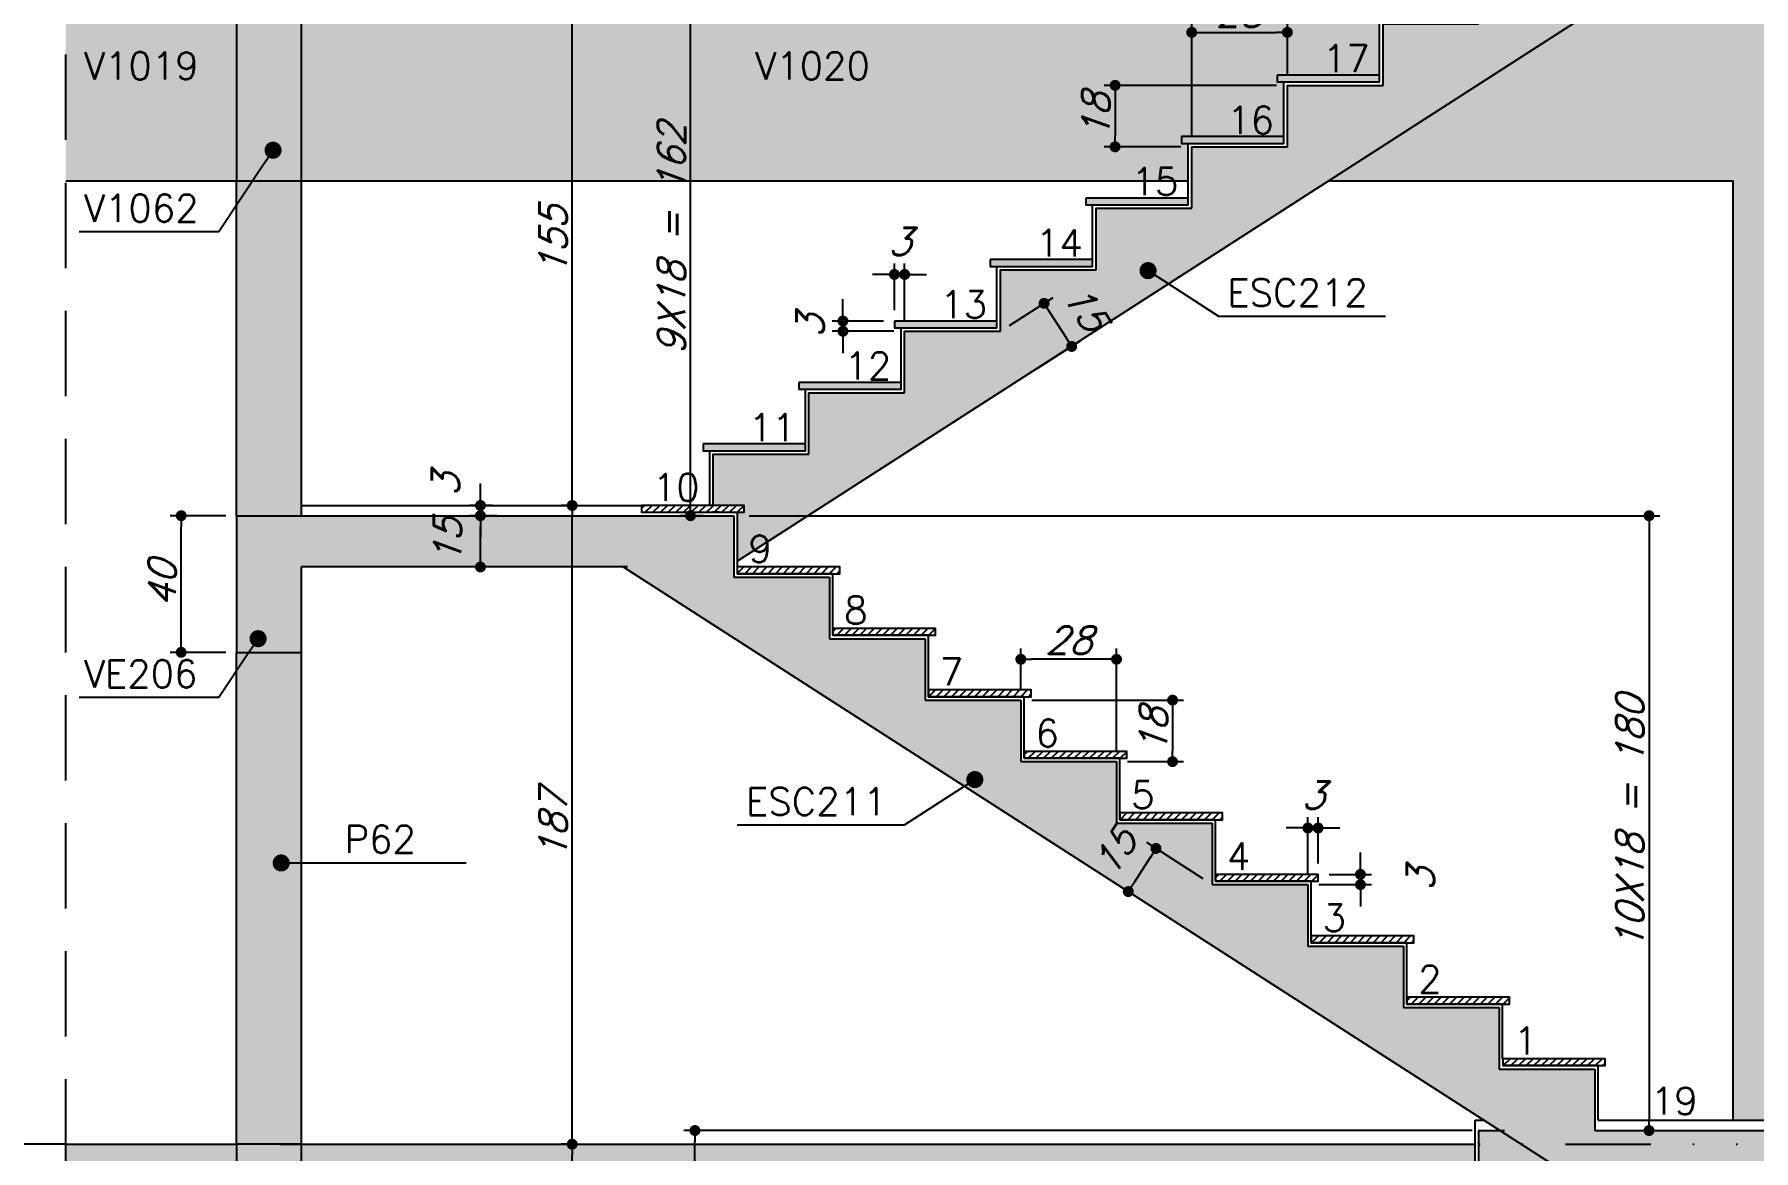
# Model space of a CAD drawing. Extents: x 0 to 6870, y 0 to 4205.
# Drawn here: x 416 to 919, y 2711 to 3038 of the extents above; entities that cross this region are included whole.
import ezdxf
from ezdxf import colors
from ezdxf.entities.mleader import LeaderData, LeaderLine
from ezdxf.math import Vec2, Vec3

# ---------------------------------------------------------------- set-up
doc = ezdxf.new("R2010")
doc.units = 0
doc.header["$LTSCALE"] = 50
doc.header["$MEASUREMENT"] = 0
doc.linetypes.add('DASHED', pattern=[0.75, 0.5, -0.25])
doc.linetypes.add('DIVIDE2', pattern=[0.625, 0.25, -0.125, 0, -0.125, 0, -0.125])
doc.layers.get('0').update_dxf_attribs({"linetype": 'CONTINUOUS'})
doc.layers.get('DEFPOINTS').update_dxf_attribs({"linetype": 'CONTINUOUS'})
for name, color, linetype in [('F-AUX-RED', 1, 'CONTINUOUS'), ('F-BOCEL CORTE', 2, 'CONTINUOUS'), ('F-BOCEL VISTA', 253, 'CONTINUOUS'), ('F-CORTE', 4, 'CONTINUOUS'), ('F-COTAS', 106, 'CONTINUOUS'), ('F-EIXOS-DET', 1, 'CONTINUOUS'), ('F-ESC CORTE', 4, 'CONTINUOUS'), ('F-ESC NOME', 2, 'CONTINUOUS'), ('F-ESC NUM', 2, 'CONTINUOUS'), ('F-ESC SOLIDO CORTE', 71, 'CONTINUOUS'), ('F-ESC VISTA', 2, 'CONTINUOUS'), ('F-REV_VISTA', 254, 'CONTINUOUS'), ('F-REVESTIMENTO', 1, 'CONTINUOUS'), ('F-SOLIDO', 71, 'CONTINUOUS'), ('F-TEXTO-YELLOW', 2, 'CONTINUOUS'), ('F-VISTA', 2, 'CONTINUOUS'), ('F-VISTA SÓLIDO', 254, 'CONTINUOUS'), ('F-VISTA SÓLIDO ESCADA', 253, 'CONTINUOUS')]:
    doc.layers.add(name, color=color, linetype=linetype)
doc.styles.add('5385-ARQ-PB-BAS-PLA-TER-TORRE-A-106-TXT$0$R60-75', font='romans.shx', dxfattribs={"height": 0.1125})
doc.styles.add('CP-TEXT-INCL', font='romans.shx', dxfattribs={"oblique": 20})
doc.styles.add('MCP', font='romans.shx')
doc.styles.add('ROMANS', font='romans.shx')
doc.styles.get("Standard").update_dxf_attribs({"font": 'ROMANS.SHX'})
doc.dimstyles.new('CP-COTAS-50', dxfattribs={"dimscale": 0.64, "dimtxt": 12.5, "dimasz": 5, "dimexe": 5, "dimexo": 5, "dimgap": 2.5, "dimtad": 1, "dimdec": 1, "dimdsep": 46, "dimtxsty": 'CP-TEXT-INCL', "dimblk1": 'DOT', "dimblk2": 'DOT', "dimsah": 1, "dimcen": 9, "dimclrd": 256, "dimclre": 256, "dimclrt": 256, "dimadec": 0, "dimazin": 0, "dimtfac": 1, "dimtdec": 1, "dimtmove": 2, "dimatfit": 3, "dimldrblk": 'DOT', "dimfxl": 5, "dimtolj": 1, "dimarcsym": 0})

# ---------------------------------------------------------------- blocks, each defined once
blk = doc.blocks.new('_DOT')
at = {"color": 0, "linetype": 'ByBlock'}
blk.add_line((-0.5, 0), (-1, 0), dxfattribs=at)
at = {"color": 0, "linetype": 'ByBlock', "const_width": 0.5}
blk.add_lwpolyline([(-0.25, 0, 1), (0.25, 0, 1)], format="xyb", close=True, dxfattribs=at)
blk = doc.blocks.new('BOCEL_EST')
at = {"layer": 'F-BOCEL CORTE'}
h = blk.add_hatch(dxfattribs=at)
h.set_pattern_fill('ANSI31', color=2, scale=0.5)
h.set_pattern_definition([(45, (0, 0), (-1.122532, 1.122532), [])])
h.paths.add_polyline_path([(13.59, -262.25), (13.59, -260.25), (-16.41, -260.25), (-16.41, -262.25)])
at = {"layer": 'F-BOCEL CORTE', "color": 2}
blk.add_lwpolyline([(-16.41, -260.25), (-16.41, -262.25), (13.59, -262.25), (13.59, -260.25), (-16.41, -260.25)], dxfattribs=at)
blk = doc.blocks.new('*D442')
at = {"layer": 'DEFPOINTS', "color": 0, "linetype": 'Continuous', "transparency": 16777216}
for p in [(760.5, 2789), (735.94, 2786.96), (752.39, 2776.38)]:
    blk.add_point(p, dxfattribs=at)
at = {"layer": 'F-COTAS', "linetype": 'Continuous', "lineweight": -2, "transparency": 16777216}
for p, q in [((757.81, 2790.73), (741.36, 2801.31)), ((742.32, 2796.89), (737.67, 2789.65)), ((749.7, 2778.11), (733.24, 2788.69))]:
    blk.add_line(p, q, dxfattribs=at)
at = {"layer": 'F-COTAS', "linetype": 'Continuous', "lineweight": -2, "transparency": 16777216, "xscale": 3.2, "yscale": 3.2, "zscale": 3.2}
for p, rotation in [((744.05, 2799.58), 57.26477372789216), ((735.94, 2786.96), 237.2647737278922)]:
    blk.add_blockref('_DOT', p, dxfattribs=dict(at, rotation=rotation))
at = {"layer": 'F-COTAS', "linetype": 'Continuous', "transparency": 16777216, "insert": (731.92, 2798.46), "char_height": 8, "attachment_point": 5, "rotation": 57.2648, "style": 'CP-TEXT-INCL'}
blk.add_mtext('\\A1;15', dxfattribs=at)
blk = doc.blocks.new('*D443')
at = {"layer": 'DEFPOINTS', "color": 0, "linetype": 'Continuous', "transparency": 16777216}
for p in [(458.78, 2897), (475, 2897), (475, 2857)]:
    blk.add_point(p, dxfattribs=at)
at = {"layer": 'F-COTAS', "linetype": 'Continuous', "lineweight": -2, "transparency": 16777216}
for p, q in [((471.8, 2897), (455.58, 2897)), ((458.78, 2860.2), (458.78, 2893.8)), ((471.8, 2857), (455.58, 2857))]:
    blk.add_line(p, q, dxfattribs=at)
at = {"layer": 'F-COTAS', "linetype": 'Continuous', "lineweight": -2, "transparency": 16777216, "xscale": 3.2, "yscale": 3.2, "zscale": 3.2}
for p, rotation in [((458.78, 2897), 90), ((458.78, 2857), 270)]:
    blk.add_blockref('_DOT', p, dxfattribs=dict(at, rotation=rotation))
at = {"layer": 'F-COTAS', "linetype": 'Continuous', "transparency": 16777216, "insert": (453.18, 2877), "char_height": 8, "attachment_point": 5, "rotation": 90, "style": 'CP-TEXT-INCL'}
blk.add_mtext('\\A1;40', dxfattribs=at)
blk = doc.blocks.new('*D444')
at = {"layer": 'DEFPOINTS', "color": 0, "linetype": 'Continuous', "transparency": 16777216}
for p in [(546.35, 2897), (554.31, 2897), (554.31, 2882)]:
    blk.add_point(p, dxfattribs=at)
at = {"layer": 'F-COTAS', "linetype": 'Continuous', "lineweight": -2, "transparency": 16777216}
for p, q in [((551.11, 2897), (543.15, 2897)), ((546.35, 2885.2), (546.35, 2893.8)), ((551.11, 2882), (543.15, 2882))]:
    blk.add_line(p, q, dxfattribs=at)
at = {"layer": 'F-COTAS', "linetype": 'Continuous', "lineweight": -2, "transparency": 16777216, "xscale": 3.2, "yscale": 3.2, "zscale": 3.2}
for p, rotation in [((546.35, 2897), 90), ((546.35, 2882), 270)]:
    blk.add_blockref('_DOT', p, dxfattribs=dict(at, rotation=rotation))
at = {"layer": 'F-COTAS', "linetype": 'Continuous', "transparency": 16777216, "insert": (536.75, 2889.5), "char_height": 8, "attachment_point": 5, "rotation": 90, "style": 'CP-TEXT-INCL'}
blk.add_mtext('\\A1;15', dxfattribs=at)
blk = doc.blocks.new('*D445')
at = {"layer": 'DEFPOINTS', "color": 0, "linetype": 'Continuous', "transparency": 16777216}
for p in [(573.19, 2900), (577.27, 2900), (573.99, 2713)]:
    blk.add_point(p, dxfattribs=at)
at = {"layer": 'F-COTAS', "linetype": 'Continuous', "lineweight": -2, "transparency": 16777216}
for p, q in [((574.07, 2900), (569.99, 2900)), ((573.19, 2716.2), (573.19, 2896.8)), ((570.79, 2713), (569.99, 2713))]:
    blk.add_line(p, q, dxfattribs=at)
at = {"layer": 'F-COTAS', "linetype": 'Continuous', "lineweight": -2, "transparency": 16777216, "xscale": 3.2, "yscale": 3.2, "zscale": 3.2}
for p, rotation in [((573.19, 2900), 90), ((573.19, 2713), 270)]:
    blk.add_blockref('_DOT', p, dxfattribs=dict(at, rotation=rotation))
at = {"layer": 'F-COTAS', "linetype": 'Continuous', "transparency": 16777216, "insert": (567.59, 2806.5), "char_height": 8, "attachment_point": 5, "rotation": 90, "style": 'CP-TEXT-INCL'}
blk.add_mtext('\\A1;187', dxfattribs=at)
blk = doc.blocks.new('BOCEL_VISTA_EST')
at = {"layer": 'F-BOCEL VISTA'}
h = blk.add_hatch(color=254, dxfattribs=at)
h.dxf.hatch_style = 1
h.paths.add_polyline_path([(-209.57, -462.94), (-209.57, -460.94), (-239.57, -460.94), (-239.57, -462.94)])
blk.add_lwpolyline([(-239.57, -460.94), (-239.57, -462.94), (-209.57, -462.94), (-209.57, -460.94), (-239.57, -460.94)], dxfattribs=at)
blk = doc.blocks.new('*D446')
at = {"layer": 'DEFPOINTS', "color": 0, "linetype": 'Continuous', "transparency": 16777216}
for p in [(573.19, 2713), (574.98, 2713), (577.27, 2558)]:
    blk.add_point(p, dxfattribs=at)
at = {"layer": 'F-COTAS', "linetype": 'Continuous', "lineweight": -2, "transparency": 16777216}
for p, q in [((571.78, 2713), (569.99, 2713)), ((573.19, 2561.2), (573.19, 2709.8)), ((574.07, 2558), (569.99, 2558))]:
    blk.add_line(p, q, dxfattribs=at)
at = {"layer": 'F-COTAS', "linetype": 'Continuous', "lineweight": -2, "transparency": 16777216, "xscale": 3.2, "yscale": 3.2, "zscale": 3.2}
for p, rotation in [((573.19, 2713), 90), ((573.19, 2558), 270)]:
    blk.add_blockref('_DOT', p, dxfattribs=dict(at, rotation=rotation))
at = {"layer": 'F-COTAS', "linetype": 'Continuous', "transparency": 16777216, "insert": (567.59, 2635.5), "char_height": 8, "attachment_point": 5, "rotation": 90, "style": 'CP-TEXT-INCL'}
blk.add_mtext('\\A1;155', dxfattribs=at)
blk = doc.blocks.new('*D447')
at = {"layer": 'DEFPOINTS', "color": 0, "linetype": 'Continuous', "transparency": 16777216}
for p in [(698.5, 2951), (719.37, 2946.55), (706.59, 2938.37)]:
    blk.add_point(p, dxfattribs=at)
at = {"layer": 'F-COTAS', "linetype": 'Continuous', "lineweight": -2, "transparency": 16777216}
for p, q in [((701.2, 2952.73), (713.98, 2960.91)), ((713.01, 2956.49), (717.65, 2949.25)), ((709.28, 2940.09), (722.07, 2948.28))]:
    blk.add_line(p, q, dxfattribs=at)
at = {"layer": 'F-COTAS', "linetype": 'Continuous', "lineweight": -2, "transparency": 16777216, "xscale": 3.2, "yscale": 3.2, "zscale": 3.2}
for p, rotation in [((711.29, 2959.18), 122.6219124303474), ((719.37, 2946.55), 302.6219124303474)]:
    blk.add_blockref('_DOT', p, dxfattribs=dict(at, rotation=rotation))
at = {"layer": 'F-COTAS', "linetype": 'Continuous', "transparency": 16777216, "insert": (723.41, 2958.04), "char_height": 8, "attachment_point": 5, "rotation": 302.6219, "style": 'CP-TEXT-INCL'}
blk.add_mtext('\\A1;15', dxfattribs=at)
blk = doc.blocks.new('*D454')
at = {"layer": 'DEFPOINTS', "color": 0, "linetype": 'Continuous', "transparency": 16777216}
for p in [(573.19, 3055), (574.98, 3055), (577.27, 2900)]:
    blk.add_point(p, dxfattribs=at)
at = {"layer": 'F-COTAS', "linetype": 'Continuous', "lineweight": -2, "transparency": 16777216}
for p, q in [((571.78, 3055), (569.99, 3055)), ((573.19, 2903.2), (573.19, 3051.8)), ((574.07, 2900), (569.99, 2900))]:
    blk.add_line(p, q, dxfattribs=at)
at = {"layer": 'F-COTAS', "linetype": 'Continuous', "lineweight": -2, "transparency": 16777216, "xscale": 3.2, "yscale": 3.2, "zscale": 3.2}
for p, rotation in [((573.19, 3055), 90), ((573.19, 2900), 270)]:
    blk.add_blockref('_DOT', p, dxfattribs=dict(at, rotation=rotation))
at = {"layer": 'F-COTAS', "linetype": 'Continuous', "transparency": 16777216, "insert": (567.59, 2977.5), "char_height": 8, "attachment_point": 5, "rotation": 90, "style": 'CP-TEXT-INCL'}
blk.add_mtext('\\A1;155', dxfattribs=at)
blk = doc.blocks.new('*D478')
at = {"layer": 'DEFPOINTS', "color": 0, "linetype": 'Continuous', "transparency": 16777216}
for p in [(546.35, 2900), (553.02, 2900), (553.02, 2897)]:
    blk.add_point(p, dxfattribs=at)
at = {"layer": 'F-COTAS', "linetype": 'Continuous', "lineweight": -2, "transparency": 16777216}
for p, q in [((546.35, 2903.2), (546.35, 2906.4)), ((549.82, 2900), (543.15, 2900)), ((546.35, 2897), (546.35, 2900)), ((549.82, 2897), (543.15, 2897)), ((546.35, 2893.8), (546.35, 2890.6))]:
    blk.add_line(p, q, dxfattribs=at)
at = {"layer": 'F-COTAS', "linetype": 'Continuous', "lineweight": -2, "transparency": 16777216, "xscale": 3.2, "yscale": 3.2, "zscale": 3.2}
for p, rotation in [((546.35, 2900), 270), ((546.35, 2897), 90)]:
    blk.add_blockref('_DOT', p, dxfattribs=dict(at, rotation=rotation))
at = {"layer": 'F-COTAS', "linetype": 'Continuous', "transparency": 16777216, "insert": (536.16, 2906.08), "char_height": 8, "attachment_point": 5, "rotation": 90, "style": 'CP-TEXT-INCL'}
blk.add_mtext('\\A1;3', dxfattribs=at)
blk = doc.blocks.new('*D556')
at = {"layer": 'DEFPOINTS', "color": 0, "linetype": 'Continuous', "transparency": 16777216}
for p in [(704.5, 2854.97), (704.5, 2843), (732.5, 2825)]:
    blk.add_point(p, dxfattribs=at)
at = {"layer": 'F-COTAS', "linetype": 'Continuous', "lineweight": -2, "transparency": 16777216}
for p, q in [((704.5, 2846.2), (704.5, 2858.17)), ((732.5, 2828.2), (732.5, 2858.17)), ((729.3, 2854.97), (707.7, 2854.97))]:
    blk.add_line(p, q, dxfattribs=at)
at = {"layer": 'F-COTAS', "linetype": 'Continuous', "lineweight": -2, "transparency": 16777216, "xscale": 3.2, "yscale": 3.2, "zscale": 3.2, "rotation": 180}
blk.add_blockref('_DOT', (704.5, 2854.97), dxfattribs=at)
at = {"layer": 'F-COTAS', "linetype": 'Continuous', "lineweight": -2, "transparency": 16777216, "xscale": 3.2, "yscale": 3.2, "zscale": 3.2}
blk.add_blockref('_DOT', (732.5, 2854.97), dxfattribs=at)
at = {"layer": 'F-COTAS', "linetype": 'Continuous', "transparency": 16777216, "insert": (718.5, 2860.57), "char_height": 8, "attachment_point": 5, "style": 'CP-TEXT-INCL'}
blk.add_mtext('\\A1;28', dxfattribs=at)
blk = doc.blocks.new('*D557')
at = {"layer": 'DEFPOINTS', "color": 0, "linetype": 'Continuous', "transparency": 16777216}
for p in [(704.5, 2843), (732.5, 2825), (748.9, 2825)]:
    blk.add_point(p, dxfattribs=at)
at = {"layer": 'F-COTAS', "linetype": 'Continuous', "lineweight": -2, "transparency": 16777216}
for p, q in [((707.7, 2843), (752.1, 2843)), ((748.9, 2839.8), (748.9, 2828.2)), ((735.7, 2825), (752.1, 2825))]:
    blk.add_line(p, q, dxfattribs=at)
at = {"layer": 'F-COTAS', "linetype": 'Continuous', "lineweight": -2, "transparency": 16777216, "xscale": 3.2, "yscale": 3.2, "zscale": 3.2}
for p, rotation in [((748.9, 2843), 90), ((748.9, 2825), 270)]:
    blk.add_blockref('_DOT', p, dxfattribs=dict(at, rotation=rotation))
at = {"layer": 'F-COTAS', "linetype": 'Continuous', "transparency": 16777216, "insert": (743.3, 2834), "char_height": 8, "attachment_point": 5, "rotation": 90, "style": 'CP-TEXT-INCL'}
blk.add_mtext('\\A1;18', dxfattribs=at)
blk = doc.blocks.new('*D558')
at = {"layer": 'DEFPOINTS', "color": 0, "linetype": 'Continuous', "transparency": 16777216}
for p in [(788.5, 2789), (791.5, 2792), (803.89, 2792)]:
    blk.add_point(p, dxfattribs=at)
at = {"layer": 'F-COTAS', "linetype": 'Continuous', "lineweight": -2, "transparency": 16777216}
for p, q in [((803.89, 2795.2), (803.89, 2798.4)), ((791.7, 2789), (807.09, 2789)), ((794.7, 2792), (807.09, 2792)), ((803.89, 2789), (803.89, 2792)), ((803.89, 2785.8), (803.89, 2782.6))]:
    blk.add_line(p, q, dxfattribs=at)
at = {"layer": 'F-COTAS', "linetype": 'Continuous', "lineweight": -2, "transparency": 16777216, "xscale": 3.2, "yscale": 3.2, "zscale": 3.2}
for p, rotation in [((803.89, 2792), 270), ((803.89, 2789), 90)]:
    blk.add_blockref('_DOT', p, dxfattribs=dict(at, rotation=rotation))
at = {"layer": 'F-COTAS', "linetype": 'Continuous', "transparency": 16777216, "insert": (821.49, 2790.5), "char_height": 8, "attachment_point": 5, "rotation": 90, "style": 'CP-TEXT-INCL'}
blk.add_mtext('\\A1;3', dxfattribs=at)
blk = doc.blocks.new('*D559')
at = {"layer": 'DEFPOINTS', "color": 0, "linetype": 'Continuous', "transparency": 16777216}
for p in [(791.5, 2805.58), (788.5, 2789), (791.5, 2792)]:
    blk.add_point(p, dxfattribs=at)
at = {"layer": 'F-COTAS', "linetype": 'Continuous', "lineweight": -2, "transparency": 16777216}
for p, q in [((788.5, 2792.2), (788.5, 2808.78)), ((791.5, 2795.2), (791.5, 2808.78)), ((785.3, 2805.58), (782.1, 2805.58)), ((788.5, 2805.58), (791.5, 2805.58)), ((794.7, 2805.58), (797.9, 2805.58))]:
    blk.add_line(p, q, dxfattribs=at)
at = {"layer": 'F-COTAS', "linetype": 'Continuous', "lineweight": -2, "transparency": 16777216, "xscale": 3.2, "yscale": 3.2, "zscale": 3.2}
blk.add_blockref('_DOT', (788.5, 2805.58), dxfattribs=at)
at = {"layer": 'F-COTAS', "linetype": 'Continuous', "lineweight": -2, "transparency": 16777216, "xscale": 3.2, "yscale": 3.2, "zscale": 3.2, "rotation": 180}
blk.add_blockref('_DOT', (791.5, 2805.58), dxfattribs=at)
at = {"layer": 'F-COTAS', "linetype": 'Continuous', "transparency": 16777216, "insert": (790, 2815.18), "char_height": 8, "attachment_point": 5, "style": 'CP-TEXT-INCL'}
blk.add_mtext('\\A1;3', dxfattribs=at)
blk = doc.blocks.new('*D584')
at = {"layer": 'DEFPOINTS', "color": 0, "linetype": 'Continuous', "transparency": 16777216}
for p in [(652.44, 2954), (667.5, 2954), (670.5, 2951)]:
    blk.add_point(p, dxfattribs=at)
at = {"layer": 'F-COTAS', "linetype": 'Continuous', "lineweight": -2, "transparency": 16777216}
for p, q in [((652.44, 2957.2), (652.44, 2960.4)), ((664.3, 2954), (649.24, 2954)), ((652.44, 2951), (652.44, 2954)), ((667.3, 2951), (649.24, 2951)), ((652.44, 2947.8), (652.44, 2944.6))]:
    blk.add_line(p, q, dxfattribs=at)
at = {"layer": 'F-COTAS', "linetype": 'Continuous', "lineweight": -2, "transparency": 16777216, "xscale": 3.2, "yscale": 3.2, "zscale": 3.2}
for p, rotation in [((652.44, 2954), 270), ((652.44, 2951), 90)]:
    blk.add_blockref('_DOT', p, dxfattribs=dict(at, rotation=rotation))
at = {"layer": 'F-COTAS', "linetype": 'Continuous', "transparency": 16777216, "insert": (642.84, 2952.5), "char_height": 8, "attachment_point": 5, "rotation": 90, "style": 'CP-TEXT-INCL'}
blk.add_mtext('\\A1;3', dxfattribs=at)
blk = doc.blocks.new('*D585')
at = {"layer": 'DEFPOINTS', "color": 0, "linetype": 'Continuous', "transparency": 16777216}
for p in [(667.5, 2967.64), (667.5, 2954), (670.5, 2951)]:
    blk.add_point(p, dxfattribs=at)
at = {"layer": 'F-COTAS', "linetype": 'Continuous', "lineweight": -2, "transparency": 16777216}
for p, q in [((667.5, 2957.2), (667.5, 2970.84)), ((670.5, 2954.2), (670.5, 2970.84)), ((664.3, 2967.64), (661.1, 2967.64)), ((670.5, 2967.64), (667.5, 2967.64)), ((673.7, 2967.64), (676.9, 2967.64))]:
    blk.add_line(p, q, dxfattribs=at)
at = {"layer": 'F-COTAS', "linetype": 'Continuous', "lineweight": -2, "transparency": 16777216, "xscale": 3.2, "yscale": 3.2, "zscale": 3.2}
blk.add_blockref('_DOT', (667.5, 2967.64), dxfattribs=at)
at = {"layer": 'F-COTAS', "linetype": 'Continuous', "lineweight": -2, "transparency": 16777216, "xscale": 3.2, "yscale": 3.2, "zscale": 3.2, "rotation": 180}
blk.add_blockref('_DOT', (670.5, 2967.64), dxfattribs=at)
at = {"layer": 'F-COTAS', "linetype": 'Continuous', "transparency": 16777216, "insert": (669, 2977.24), "char_height": 8, "attachment_point": 5, "style": 'CP-TEXT-INCL'}
blk.add_mtext('\\A1;3', dxfattribs=at)
blk = doc.blocks.new('*D586')
at = {"layer": 'DEFPOINTS', "color": 0, "linetype": 'Continuous', "transparency": 16777216}
for p in [(782.5, 3038.51), (782.5, 3023), (754.5, 3005)]:
    blk.add_point(p, dxfattribs=at)
at = {"layer": 'F-COTAS', "linetype": 'Continuous', "lineweight": -2, "transparency": 16777216}
for p, q in [((754.5, 3008.2), (754.5, 3041.71)), ((782.5, 3026.2), (782.5, 3041.71)), ((757.7, 3038.51), (779.3, 3038.51))]:
    blk.add_line(p, q, dxfattribs=at)
at = {"layer": 'F-COTAS', "linetype": 'Continuous', "lineweight": -2, "transparency": 16777216, "xscale": 3.2, "yscale": 3.2, "zscale": 3.2, "rotation": 180}
blk.add_blockref('_DOT', (754.5, 3038.51), dxfattribs=at)
at = {"layer": 'F-COTAS', "linetype": 'Continuous', "lineweight": -2, "transparency": 16777216, "xscale": 3.2, "yscale": 3.2, "zscale": 3.2}
blk.add_blockref('_DOT', (782.5, 3038.51), dxfattribs=at)
at = {"layer": 'F-COTAS', "linetype": 'Continuous', "transparency": 16777216, "insert": (768.5, 3044.11), "char_height": 8, "attachment_point": 5, "style": 'CP-TEXT-INCL'}
blk.add_mtext('\\A1;28', dxfattribs=at)
blk = doc.blocks.new('*D587')
at = {"layer": 'DEFPOINTS', "color": 0, "linetype": 'Continuous', "transparency": 16777216}
for p in [(782.5, 3023), (732.09, 3005), (754.5, 3005)]:
    blk.add_point(p, dxfattribs=at)
at = {"layer": 'F-COTAS', "linetype": 'Continuous', "lineweight": -2, "transparency": 16777216}
for p, q in [((779.3, 3023), (728.89, 3023)), ((732.09, 3019.8), (732.09, 3008.2)), ((751.3, 3005), (728.89, 3005))]:
    blk.add_line(p, q, dxfattribs=at)
at = {"layer": 'F-COTAS', "linetype": 'Continuous', "lineweight": -2, "transparency": 16777216, "xscale": 3.2, "yscale": 3.2, "zscale": 3.2}
for p, rotation in [((732.09, 3023), 90), ((732.09, 3005), 270)]:
    blk.add_blockref('_DOT', p, dxfattribs=dict(at, rotation=rotation))
at = {"layer": 'F-COTAS', "linetype": 'Continuous', "transparency": 16777216, "insert": (726.49, 3014), "char_height": 8, "attachment_point": 5, "rotation": 90, "style": 'CP-TEXT-INCL'}
blk.add_mtext('\\A1;18', dxfattribs=at)
blk = doc.blocks.new('*D605')
at = {"layer": 'DEFPOINTS', "color": 0, "transparency": 16777216}
for p in [(609.12, 2717), (839.8, 2717), (616, 2555)]:
    blk.add_point(p, dxfattribs=at)
at = {"layer": 'F-COTAS', "lineweight": -2, "transparency": 16777216}
for p, q in [((836.6, 2717), (605.92, 2717)), ((609.12, 2558.2), (609.12, 2713.8)), ((612.8, 2555), (605.92, 2555))]:
    blk.add_line(p, q, dxfattribs=at)
at = {"layer": 'F-COTAS', "lineweight": -2, "transparency": 16777216, "xscale": 3.2, "yscale": 3.2, "zscale": 3.2}
for p, rotation in [((609.12, 2717), 90), ((609.12, 2555), 270)]:
    blk.add_blockref('_DOT', p, dxfattribs=dict(at, rotation=rotation))
at = {"layer": 'F-COTAS', "transparency": 16777216, "insert": (603.52, 2636), "char_height": 8, "attachment_point": 5, "rotation": 90, "style": 'CP-TEXT-INCL'}
blk.add_mtext('\\A1;9X18 = 162', dxfattribs=at)
blk = doc.blocks.new('*D606')
at = {"layer": 'DEFPOINTS', "color": 0, "transparency": 16777216}
for p in [(621.8, 2897), (873.8, 2717), (888.35, 2717)]:
    blk.add_point(p, dxfattribs=at)
at = {"layer": 'F-COTAS', "lineweight": -2, "transparency": 16777216}
for p, q in [((625, 2897), (891.55, 2897)), ((888.35, 2893.8), (888.35, 2720.2)), ((877, 2717), (891.55, 2717))]:
    blk.add_line(p, q, dxfattribs=at)
at = {"layer": 'F-COTAS', "lineweight": -2, "transparency": 16777216, "xscale": 3.2, "yscale": 3.2, "zscale": 3.2}
for p, rotation in [((888.35, 2897), 90), ((888.35, 2717), 270)]:
    blk.add_blockref('_DOT', p, dxfattribs=dict(at, rotation=rotation))
at = {"layer": 'F-COTAS', "transparency": 16777216, "insert": (882.75, 2807), "char_height": 8, "attachment_point": 5, "rotation": 90, "style": 'CP-TEXT-INCL'}
blk.add_mtext('\\A1;10X18 = 180', dxfattribs=at)
blk = doc.blocks.new('*D607')
at = {"layer": 'DEFPOINTS', "color": 0, "transparency": 16777216}
for p in [(607.82, 3059), (838.5, 3059), (614.7, 2897)]:
    blk.add_point(p, dxfattribs=at)
at = {"layer": 'F-COTAS', "lineweight": -2, "transparency": 16777216}
for p, q in [((835.3, 3059), (604.62, 3059)), ((607.82, 2900.2), (607.82, 3055.8)), ((611.5, 2897), (604.62, 2897))]:
    blk.add_line(p, q, dxfattribs=at)
at = {"layer": 'F-COTAS', "lineweight": -2, "transparency": 16777216, "xscale": 3.2, "yscale": 3.2, "zscale": 3.2}
for p, rotation in [((607.82, 3059), 90), ((607.82, 2897), 270)]:
    blk.add_blockref('_DOT', p, dxfattribs=dict(at, rotation=rotation))
at = {"layer": 'F-COTAS', "transparency": 16777216, "insert": (602.22, 2978), "char_height": 8, "attachment_point": 5, "rotation": 90, "style": 'CP-TEXT-INCL'}
blk.add_mtext('\\A1;9X18 = 162', dxfattribs=at)

msp = doc.modelspace()

# ---------------------------------------------------------------- hatches: boundary and pattern name
at = {"layer": 'F-ESC SOLIDO CORTE'}
h = msp.add_hatch(color=256, dxfattribs=at)
h.dxf.hatch_style = 1
h.paths.add_polyline_path([(760.5, 2807), (732.5, 2807), (732.5, 2825), (704.5, 2825), (704.5, 2843), (676.5, 2843), (676.5, 2861), (648.5, 2861), (648.5, 2879), (620.5, 2879), (620.5, 2897), (475, 2897), (475, 2857), (494, 2857), (494, 2882), (588.1, 2882), (868.1, 2702), (1120.5, 2702), (1120.5, 2673), (1134.5, 2673), (1134.5, 2717), (872.5, 2717), (872.5, 2735), (844.5, 2735), (844.5, 2753), (816.5, 2753), (816.5, 2771), (788.5, 2771), (788.5, 2789), (760.5, 2789)])
at = {"layer": 'F-SOLIDO', "linetype": 'Continuous'}
h = msp.add_hatch(color=256, dxfattribs=at)
h.dxf.hatch_style = 1
h.paths.add_polyline_path([(475, 1467), (494, 1467), (494, 1527), (475, 1527)])
h.paths.add_polyline_path([(475, 1743), (475, 1683), (494, 1683), (494, 1743)])
h.paths.add_polyline_path([(475, 3679), (494, 3679), (494, 3739), (475, 3739)])
h.paths.add_polyline_path([(475, 3337), (494, 3337), (494, 3397), (475, 3397)])
h.paths.add_polyline_path([(475, 2995), (494, 2995), (494, 3055), (475, 3055)])
h = msp.add_hatch(color=256, dxfattribs=at)
h.dxf.hatch_style = 1
h.paths.add_polyline_path([(475, 2653), (494, 2653), (494, 2713), (475, 2713)])
h.paths.add_polyline_path([(475, 2303), (494, 2303), (494, 2373), (475, 2373)])
h.paths.add_polyline_path([(475, 2007), (494, 2007), (494, 2067), (475, 2067)])
at = {"layer": 'F-VISTA SÓLIDO', "linetype": 'Continuous'}
h = msp.add_hatch(color=256, dxfattribs=at)
h.dxf.hatch_style = 1
h.paths.add_polyline_path([(1194.5, 2713), (1134.5, 2713), (1134.5, 2673), (1120.5, 2673), (1120.5, 2702), (869.61, 2702), (794.68, 2653), (913, 2653), (913, 2378), (932, 2378), (932, 2653), (1194.5, 2653)])
h.paths.add_polyline_path([(781.5, 2682), (783.5, 2682), (783.5, 2684), (809.5, 2684), (809.5, 2700), (811.5, 2700), (811.5, 2702), (837.5, 2702), (837.5, 2713), (494, 2713), (494, 2653), (753.5, 2653), (753.5, 2664), (755.5, 2664), (755.5, 2666), (781.5, 2666)])
h.paths.add_polyline_path([(494, 2653), (475, 2653), (475, 2555), (494, 2555), (494, 2558)])
h.paths.add_polyline_path([(494, 2515), (475, 2515), (475, 2373), (494, 2373)])
h.paths.add_polyline_path([(1120.5, 3044), (870.72, 3044), (794.68, 2995), (913, 2995), (913, 2720), (932, 2720), (932, 2995), (1120.5, 2995)])
h.paths.add_polyline_path([(1194.5, 3055), (1134.5, 3055), (1134.5, 2995), (1194.5, 2995)])
h.paths.add_polyline_path([(781.5, 3024), (783.5, 3024), (783.5, 3026), (809.5, 3026), (809.5, 3042), (811.5, 3042), (811.5, 3044), (837.5, 3044), (837.5, 3055), (494, 3055), (494, 2995), (753.5, 2995), (753.5, 3006), (755.5, 3006), (755.5, 3008), (781.5, 3008)])
h.paths.add_polyline_path([(494, 2857), (475, 2857), (475, 2713), (494, 2713)])
h.paths.add_polyline_path([(475, 3055), (425, 3055), (425, 2995), (475, 2995)])
h.paths.add_polyline_path([(494, 2995), (475, 2995), (475, 2897), (494, 2897)])
h.paths.add_polyline_path([(475, 2713), (425, 2713), (425, 2653), (475, 2653)])
h.paths.add_polyline_path([(494, 3199), (475, 3199), (475, 3055), (494, 3055)])
h.paths.add_polyline_path([(494, 3337), (475, 3337), (475, 3239), (494, 3239), (494, 3242)])
at = {"layer": 'F-VISTA SÓLIDO ESCADA'}
h = msp.add_hatch(color=256, dxfattribs=at)
h.dxf.hatch_style = 1
h.paths.add_polyline_path([(754.5, 2987), (726.5, 2987), (726.5, 2969), (698.5, 2969), (698.5, 2951), (670.5, 2951), (670.5, 2933), (642.5, 2933), (642.5, 2915), (614.5, 2915), (614.5, 2900), (623.5, 2900), (623.5, 2898), (621.5, 2898), (621.5, 2883.72), (870.72, 3044), (868.09, 3044), (844.76, 3059), (838.5, 3059), (838.5, 3041), (810.5, 3041), (810.5, 3023), (782.5, 3023), (782.5, 3005), (754.5, 3005)])
h = msp.add_hatch(color=256, dxfattribs=at)
h.dxf.hatch_style = 1
h.paths.add_polyline_path([(621.5, 2556), (621.5, 2541.67), (869.61, 2702), (869.4, 2702), (846.07, 2717), (838.5, 2717), (838.5, 2699), (810.5, 2699), (810.5, 2681), (782.5, 2681), (782.5, 2663), (754.5, 2663), (754.5, 2645), (726.5, 2645), (726.5, 2627), (698.5, 2627), (698.5, 2609), (670.5, 2609), (670.5, 2591), (642.5, 2591), (642.5, 2573), (614.5, 2573), (614.5, 2558), (623.5, 2558), (623.5, 2556)])

# ---------------------------------------------------------------- linework, layer by layer
at = {"layer": 'F-AUX-RED', "color": 1, "linetype": 'DASHED'}
msp.add_line((425, 1057), (425, 3839), dxfattribs=at)
at = {"layer": 'F-CORTE', "linetype": 'Continuous'}
for points in [[(475, 2995), (494, 2995), (494, 3055), (475, 3055)], [(475, 2653), (494, 2653), (494, 2713), (475, 2713)]]:
    msp.add_lwpolyline(points, close=True, dxfattribs=at)
at = {"layer": 'F-EIXOS-DET'}
msp.add_lwpolyline([(425, 2713), (315, 2713)], dxfattribs=at)
at = {"layer": 'F-EIXOS-DET', "color": 252, "linetype": 'DIVIDE2', "ltscale": 2}
msp.add_lwpolyline([(425, 2713), (1269.5, 2713)], dxfattribs=at)
at = {"layer": 'F-ESC CORTE', "linetype": 'Continuous'}
for p, q in [((475, 2897), (620.5, 2897)), ((589.4, 2882), (494, 2882)), ((648.5, 2879), (648.5, 2861)), ((676.5, 2861), (676.5, 2843)), ((704.5, 2843), (704.5, 2825)), ((732.5, 2825), (732.5, 2807)), ((760.5, 2807), (760.5, 2789)), ((788.5, 2789), (788.5, 2771)), ((816.5, 2771), (816.5, 2753)), ((844.5, 2753), (844.5, 2735)), ((872.5, 2735), (872.5, 2717)), ((872.5, 2717), (1134.5, 2717))]:
    msp.add_line(p, q, dxfattribs=at)
for points in [[(475, 2897), (475, 2857), (494, 2857), (494, 2882)], [(620.5, 2897), (620.5, 2879)], [(588.1, 2882), (868.1, 2702)], [(620.5, 2879), (648.5, 2879)], [(648.5, 2861), (676.5, 2861)], [(676.5, 2843), (704.5, 2843)], [(704.5, 2825), (732.5, 2825)], [(732.5, 2807), (760.5, 2807)], [(760.5, 2789), (788.5, 2789)], [(788.5, 2771), (816.5, 2771)], [(816.5, 2753), (844.5, 2753)], [(844.5, 2735), (872.5, 2735)]]:
    msp.add_lwpolyline(points, dxfattribs=at)
at = {"layer": 'F-ESC VISTA'}
for points in [[(621.5, 2883.72), (870.72, 3044)], [(810.5, 3023), (810.5, 3041), (838.5, 3041)], [(782.5, 3005), (782.5, 3023), (810.5, 3023)], [(754.5, 2987), (754.5, 3005), (782.5, 3005)], [(726.5, 2969), (726.5, 2987), (754.5, 2987)], [(698.5, 2951), (698.5, 2969), (726.5, 2969)], [(670.5, 2933), (670.5, 2951), (698.5, 2951)], [(642.5, 2915), (642.5, 2933), (670.5, 2933)], [(614.5, 2900), (614.5, 2915), (642.5, 2915)], [(838.5, 2699), (838.5, 2717), (846.07, 2717)]]:
    msp.add_lwpolyline(points, dxfattribs=at)
at = {"layer": 'F-REV_VISTA'}
for points in [[(809.5, 3024), (809.5, 3042), (837.5, 3042)], [(781.5, 3006), (781.5, 3024), (809.5, 3024)], [(753.5, 2988), (753.5, 3006), (781.5, 3006)], [(725.5, 2970), (725.5, 2988), (753.5, 2988)], [(697.5, 2952), (697.5, 2970), (725.5, 2970)], [(669.5, 2934), (669.5, 2952), (697.5, 2952)], [(641.5, 2916), (641.5, 2934), (669.5, 2934)], [(613.5, 2900), (613.5, 2916), (641.5, 2916)], [(616.2, 2898), (614.2, 2898)], [(837.5, 2700), (837.5, 2720)]]:
    msp.add_lwpolyline(points, dxfattribs=at)
at = {"layer": 'F-REVESTIMENTO'}
for p, q in [((649.5, 2880), (621.5, 2880)), ((649.5, 2862), (649.5, 2880)), ((677.5, 2862), (649.5, 2862)), ((677.5, 2844), (677.5, 2862)), ((705.5, 2844), (677.5, 2844)), ((705.5, 2826), (705.5, 2844)), ((733.5, 2826), (705.5, 2826)), ((733.5, 2808), (733.5, 2826)), ((761.5, 2808), (733.5, 2808)), ((761.5, 2790), (761.5, 2808)), ((789.5, 2790), (761.5, 2790)), ((789.5, 2772), (789.5, 2790)), ((817.5, 2772), (789.5, 2772)), ((817.5, 2754), (817.5, 2772)), ((845.5, 2754), (817.5, 2754)), ((845.5, 2738), (845.5, 2754)), ((873.5, 2736), (845.5, 2736)), ((873.5, 2720), (873.5, 2736))]:
    msp.add_line(p, q, dxfattribs=at)
at = {"layer": 'F-REVESTIMENTO', "linetype": 'Continuous'}
msp.add_lwpolyline([(494, 2897), (494, 2900), (593.5, 2900), (593.5, 2898), (621.5, 2898), (621.5, 2880)], dxfattribs=at)
at = {"layer": 'F-REVESTIMENTO'}
for points in [[(837.5, 2720), (840.1, 2720)], [(873.5, 2720), (1120.5, 2720), (1120.5, 2717)]]:
    msp.add_lwpolyline(points, dxfattribs=at)
at = {"layer": 'F-VISTA'}
msp.add_line((913, 2720), (913, 2995), dxfattribs=at)
at = {"layer": 'F-VISTA', "linetype": 'Continuous'}
for points in [[(425, 2995), (475, 2995)], [(494, 2995), (753.5, 2995)], [(794.68, 2995), (913, 2995)], [(425, 2713), (475, 2713)], [(494, 2713), (837.5, 2713)], [(494, 2713), (837.5, 2713)]]:
    msp.add_lwpolyline(points, dxfattribs=at)
at = {"layer": 'F-VISTA'}
for points in [[(475, 2897), (475, 2995)], [(494, 2897), (494, 2995)], [(475, 2713), (475, 2857)], [(494, 2713), (494, 2857)]]:
    msp.add_lwpolyline(points, dxfattribs=at)

# ---------------------------------------------------------------- block references
at = {"layer": 'F-BOCEL CORTE'}
for p in [(609.92, 3160.25), (637.92, 3142.25), (665.92, 3124.25), (693.92, 3106.25), (721.92, 3088.25), (749.92, 3070.25), (777.92, 3052.25), (805.92, 3034.25), (833.92, 3016.25), (861.92, 2998.25)]:
    msp.add_blockref('BOCEL_EST', p, dxfattribs=at)
at = {"layer": 'F-BOCEL VISTA'}
for p in [(1019.07, 3486.94), (991.07, 3468.94), (963.07, 3450.94), (935.07, 3432.94), (907.07, 3414.94), (879.07, 3396.94), (851.07, 3378.94)]:
    msp.add_blockref('BOCEL_VISTA_EST', p, dxfattribs=at)

# ---------------------------------------------------------------- texts
at = {"layer": 'F-ESC NOME', "style": 'ROMANS'}
for s, p in [('ESC212', (764.9, 2958.3)), ('ESC211', (624.06, 2809.31))]:
    msp.add_text(s, height=8, dxfattribs=at).set_placement(p)
at = {"layer": 'F-ESC NUM', "style": '5385-ARQ-PB-BAS-PLA-TER-TORRE-A-106-TXT$0$R60-75'}
for s, p in [('17', (792.89, 3026.84)), ('16', (764.89, 3008.84)), ('15', (736.89, 2990.84)), ('14', (708.89, 2972.84)), ('13', (680.89, 2954.84)), ('12', (652.89, 2936.84)), ('11', (624.89, 2918.84)), ('10', (596.78, 2901.31)), ('9', (624.78, 2883.31)), ('8', (652.78, 2865.31)), ('7', (680.78, 2847.31)), ('6', (708.78, 2829.31)), ('5', (736.78, 2811.31)), ('4', (764.78, 2793.31)), ('3', (792.78, 2775.31)), ('2', (820.78, 2757.31)), ('1', (848.78, 2739.31)), ('19', (888.88, 2721.65))]:
    msp.add_text(s, height=8, dxfattribs=at).set_placement(p)
at = {"layer": 'F-TEXTO-YELLOW', "style": 'MCP'}
for s, p in [('V1019', (430.29, 3024.68)), ('V1020', (626.74, 3024.68)), ('V1062', (430.29, 2983)), ('VE206', (430.29, 2846.71)), ('P62', (506.55, 2798.26))]:
    msp.add_text(s, height=8, dxfattribs=at).set_placement(p)

# ---------------------------------------------------------------- dimensions: what is measured, and where the dimension line sits
at = {"layer": 'F-COTAS'}
for base, p1, p2, text, picture, middle in [((607.82, 3059), (614.7, 2897), (838.5, 3059), '9X18 = <>', '*D607', (602.22, 2978)), ((888.35, 2717), (621.8, 2897), (873.8, 2717), '10X18 = <>', '*D606', (882.75, 2807)), ((609.12, 2717), (616, 2555), (839.8, 2717), '9X18 = <>', '*D605', (603.52, 2636))]:
    dim = msp.add_linear_dim(base=base, p1=p1, p2=p2, angle=90, text=text, dimstyle='CP-COTAS-50', dxfattribs=at)
    dim.commit()
    dim.dimension.update_dxf_attribs({"geometry": picture, "text_midpoint": middle})
at = {"layer": 'F-COTAS', "linetype": 'Continuous'}
for base, p1, p2, picture, middle in [((573.19, 3055), (577.27, 2900), (574.98, 3055), '*D454', (567.59, 2977.5)), ((732.09, 3005), (782.5, 3023), (754.5, 3005), '*D587', (726.49, 3014)), ((652.44, 2954), (670.5, 2951), (667.5, 2954), '*D584', (642.84, 2952.5)), ((458.78, 2897), (475, 2857), (475, 2897), '*D443', (453.18, 2877)), ((546.35, 2897), (554.31, 2882), (554.31, 2897), '*D444', (536.75, 2889.5)), ((573.19, 2900), (573.99, 2713), (577.27, 2900), '*D445', (567.59, 2806.5)), ((748.9, 2825), (704.5, 2843), (732.5, 2825), '*D557', (743.3, 2834)), ((803.89, 2792), (788.5, 2789), (791.5, 2792), '*D558', (821.49, 2790.5)), ((573.19, 2713), (577.27, 2558), (574.98, 2713), '*D446', (567.59, 2635.5))]:
    dim = msp.add_linear_dim(base=base, p1=p1, p2=p2, angle=90, dimstyle='CP-COTAS-50', dxfattribs=at)
    dim.commit()
    dim.dimension.update_dxf_attribs({"geometry": picture, "text_midpoint": middle})
for base, p1, p2, picture, middle in [((782.5, 3038.51), (754.5, 3005), (782.5, 3023), '*D586', (768.5, 3044.11)), ((667.5, 2967.64), (670.5, 2951), (667.5, 2954), '*D585', (669, 2977.24)), ((704.5, 2854.97), (732.5, 2825), (704.5, 2843), '*D556', (718.5, 2860.57)), ((791.5, 2805.58), (788.5, 2789), (791.5, 2792), '*D559', (790, 2815.18))]:
    dim = msp.add_linear_dim(base=base, p1=p1, p2=p2, dimstyle='CP-COTAS-50', dxfattribs=at)
    dim.commit()
    dim.dimension.update_dxf_attribs({"geometry": picture, "text_midpoint": middle})
for p1, p2, distance, picture, middle in [((698.5, 2951), (706.59, 2938.37), 15.18, '*D447', (723.41, 2958.04)), ((760.5, 2789), (752.39, 2776.38), -19.56, '*D442', (731.92, 2798.46))]:
    dim = msp.add_aligned_dim(p1=p1, p2=p2, distance=distance, dimstyle='CP-COTAS-50', dxfattribs=at)
    dim.commit()
    dim.dimension.update_dxf_attribs({"geometry": picture, "text_midpoint": middle})
dim = msp.add_linear_dim(base=(546.35, 2900), p1=(553.02, 2897), p2=(553.02, 2900), angle=90, dimstyle='CP-COTAS-50', dxfattribs=at)
dim.commit()
dim.dimension.update_dxf_attribs({"geometry": '*D478', "text_midpoint": (536.16, 2906.08), "dimtype": 160})

# ---------------------------------------------------------------- leaders
at = {"layer": 'F-AUX-RED'}
ml = msp.add_multileader_mtext('Standard', dxfattribs=at)
ml.set_content('', color=256)
ml.set_leader_properties()
ml.set_arrow_properties(name='DOT')
ml.build(insert=Vec2(0, 0))
ml.multileader.update_dxf_attribs({"text_right_attachment_type": 6, "text_top_attachment_type": 0, "text_bottom_attachment_type": 0, "dogleg_length": 0.36, "arrow_head_size": 5})
ctx = ml.context
ctx.base_point, ctx.char_height, ctx.arrow_head_size, ctx.landing_gap_size, ctx.plane_origin = Vec3(428.82, 2980.18), 0.18, 5, 0.09, Vec3(481.28, 2972.3)
ctx.right_attachment, ctx.text_align_type = 6, 2
notes = []
notes.append((ctx, [(0, (1, 1, 0), (469.83, 2980.09), (-1, 0), 40.83, [(0, [(485.66, 3004)], 256, [])])]))
ctx.mtext.insert, ctx.mtext.alignment, ctx.mtext.flow_direction = Vec3(428.91, 2980.27), 3, 5
ml = msp.add_multileader_mtext('Standard', dxfattribs=at)
ml.set_content('', color=256)
ml.set_leader_properties()
ml.set_arrow_properties(name='DOT')
ml.build(insert=Vec2(0, 0))
ml.multileader.update_dxf_attribs({"text_right_attachment_type": 6, "dogleg_length": 0.36, "arrow_head_size": 5})
ctx = ml.context
ctx.base_point, ctx.char_height, ctx.arrow_head_size, ctx.landing_gap_size, ctx.plane_origin = Vec3(811.22, 2955.39), 0.18, 5, 0.09, Vec3(741.73, 2973.39)
ctx.right_attachment = 6
notes.append((ctx, [(0, (1, 1, 0), (762.38, 2955.39), (1, 0), 48.84, [(0, [(741.73, 2968.75)], 0, [])])]))
ctx.mtext.insert, ctx.mtext.flow_direction = Vec3(811.31, 2955.48), 5
ml = msp.add_multileader_mtext('Standard', dxfattribs=at)
ml.set_content('', color=256)
ml.set_leader_properties()
ml.set_arrow_properties(name='DOT')
ml.build(insert=Vec2(0, 0))
ml.multileader.update_dxf_attribs({"text_right_attachment_type": 6, "text_top_attachment_type": 0, "text_bottom_attachment_type": 0, "dogleg_length": 0.36, "arrow_head_size": 5})
ctx = ml.context
ctx.base_point, ctx.char_height, ctx.arrow_head_size, ctx.landing_gap_size, ctx.plane_origin = Vec3(428.82, 2843.89), 0.18, 5, 0.09, Vec3(481.28, 2846)
ctx.right_attachment, ctx.text_align_type = 6, 2
notes.append((ctx, [(0, (1, 1, 0), (469.83, 2843.8), (-1, 0), 40.83, [(0, [(481.28, 2861)], 256, [])])]))
ctx.mtext.insert, ctx.mtext.alignment, ctx.mtext.flow_direction = Vec3(428.91, 2843.98), 3, 5
ml = msp.add_multileader_mtext('Standard', dxfattribs=at)
ml.set_content('', color=256)
ml.set_leader_properties()
ml.set_arrow_properties(name='DOT')
ml.build(insert=Vec2(0, 0))
ml.multileader.update_dxf_attribs({"text_right_attachment_type": 6, "dogleg_length": 0.36, "arrow_head_size": 5})
ctx = ml.context
ctx.base_point, ctx.char_height, ctx.arrow_head_size, ctx.landing_gap_size, ctx.plane_origin = Vec3(621.37, 2806.48), 0.18, 5, 0.09, Vec3(719.04, 2824.39)
ctx.right_attachment, ctx.text_align_type = 6, 2
notes.append((ctx, [(0, (1, 1, 0), (670.39, 2806.39), (-1, 0), 48.84, [(0, [(691.04, 2819.76)], 0, [])])]))
ctx.mtext.insert, ctx.mtext.alignment, ctx.mtext.flow_direction = Vec3(621.46, 2806.57), 3, 5
ml = msp.add_multileader_mtext('Standard', dxfattribs=at)
ml.set_content('', color=256)
ml.set_leader_properties()
ml.set_arrow_properties(name='DOT')
ml.build(insert=Vec2(0, 0))
ml.multileader.update_dxf_attribs({"text_right_attachment_type": 6, "text_top_attachment_type": 0, "text_bottom_attachment_type": 0, "dogleg_length": 0.36, "arrow_head_size": 5})
ctx = ml.context
ctx.base_point, ctx.char_height, ctx.arrow_head_size, ctx.landing_gap_size, ctx.plane_origin = Vec3(542.17, 2795.34), 0.18, 5, 0.09, Vec3(488.04, 2795.34)
ctx.right_attachment = 6
notes.append((ctx, [(0, (1, 1, 0), (508.68, 2795.34), (1, 0), 33.49, [(0, [(488.04, 2795.34)], 256, [])])]))
ctx.mtext.insert, ctx.mtext.flow_direction = Vec3(542.26, 2795.43), 5
for ctx, leaders in notes:
    for number, flags, end, landing, length, lines in leaders:
        leader = LeaderData()
        leader.index, (leader.has_last_leader_line, leader.has_dogleg_vector, leader.attachment_direction) = number, flags
        leader.last_leader_point, leader.dogleg_vector, leader.dogleg_length = Vec3(end), Vec3(landing), length
        for number, points, colour, breaks in lines:
            line = LeaderLine()
            line.index, line.vertices, line.color, line.breaks = number, Vec3.list(points), colors.encode_raw_color(colour), breaks
            leader.lines.append(line)
        ctx.leaders.append(leader)

doc.saveas('drawing.dxf')
